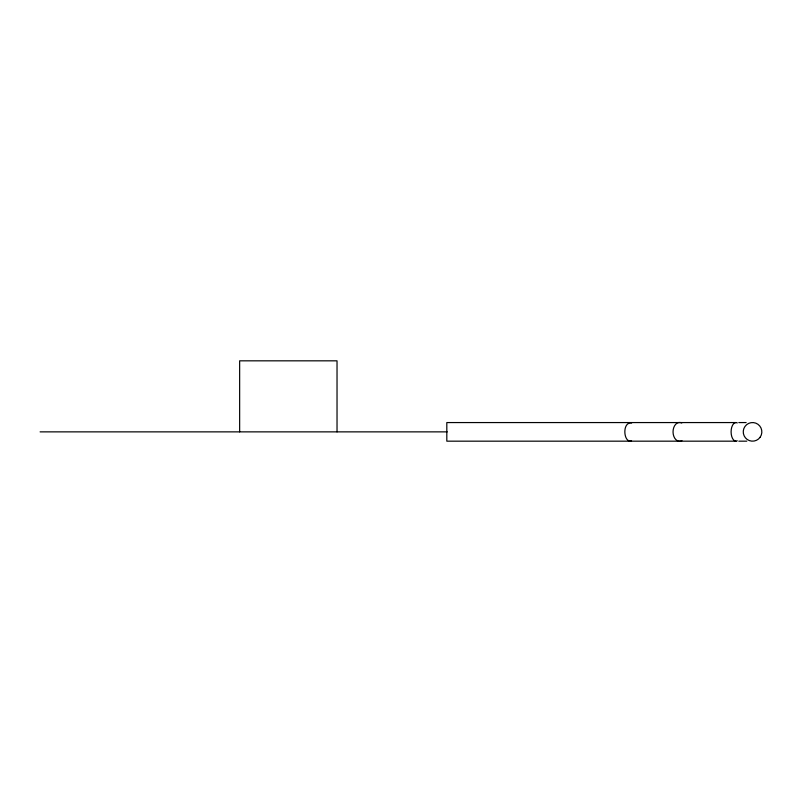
<?xml version="1.0" encoding="UTF-8"?>
<svg xmlns="http://www.w3.org/2000/svg" width="802" height="802" viewBox="0 0 802 802"><rect width="100%" height="100%" fill="white"/><g stroke="black" fill="none" stroke-linecap="round" stroke-linejoin="round"><path stroke-width="1.2" d="M631.535 440.719C623.465 443.767 621.781 421.481 631.605 423.055M735.965 422.564L446.814 422.564L446.814 441.17L735.965 441.17M738.812 422.564L746.121 422.564M40.1 431.867L447.205 431.867M738.812 441.17L746.792 441.17M337.03 431.867L337.03 360.83L239.648 360.83L239.648 431.867M681.951 440.649A9.424 6.546 90 0 1 673.038 432.017A9.424 6.546 90 0 1 681.75 422.975M737.309 440.809A9.303 4.882 -90 0 1 731.093 431.867A9.303 4.882 -90 0 1 737.309 422.915M760.146 437.22A9.303 9.293 -90 0 0 753.379 422.594A9.303 9.293 -90 0 0 744.116 435.777A9.303 9.293 -90 0 0 760.146 437.22"/></g></svg>
